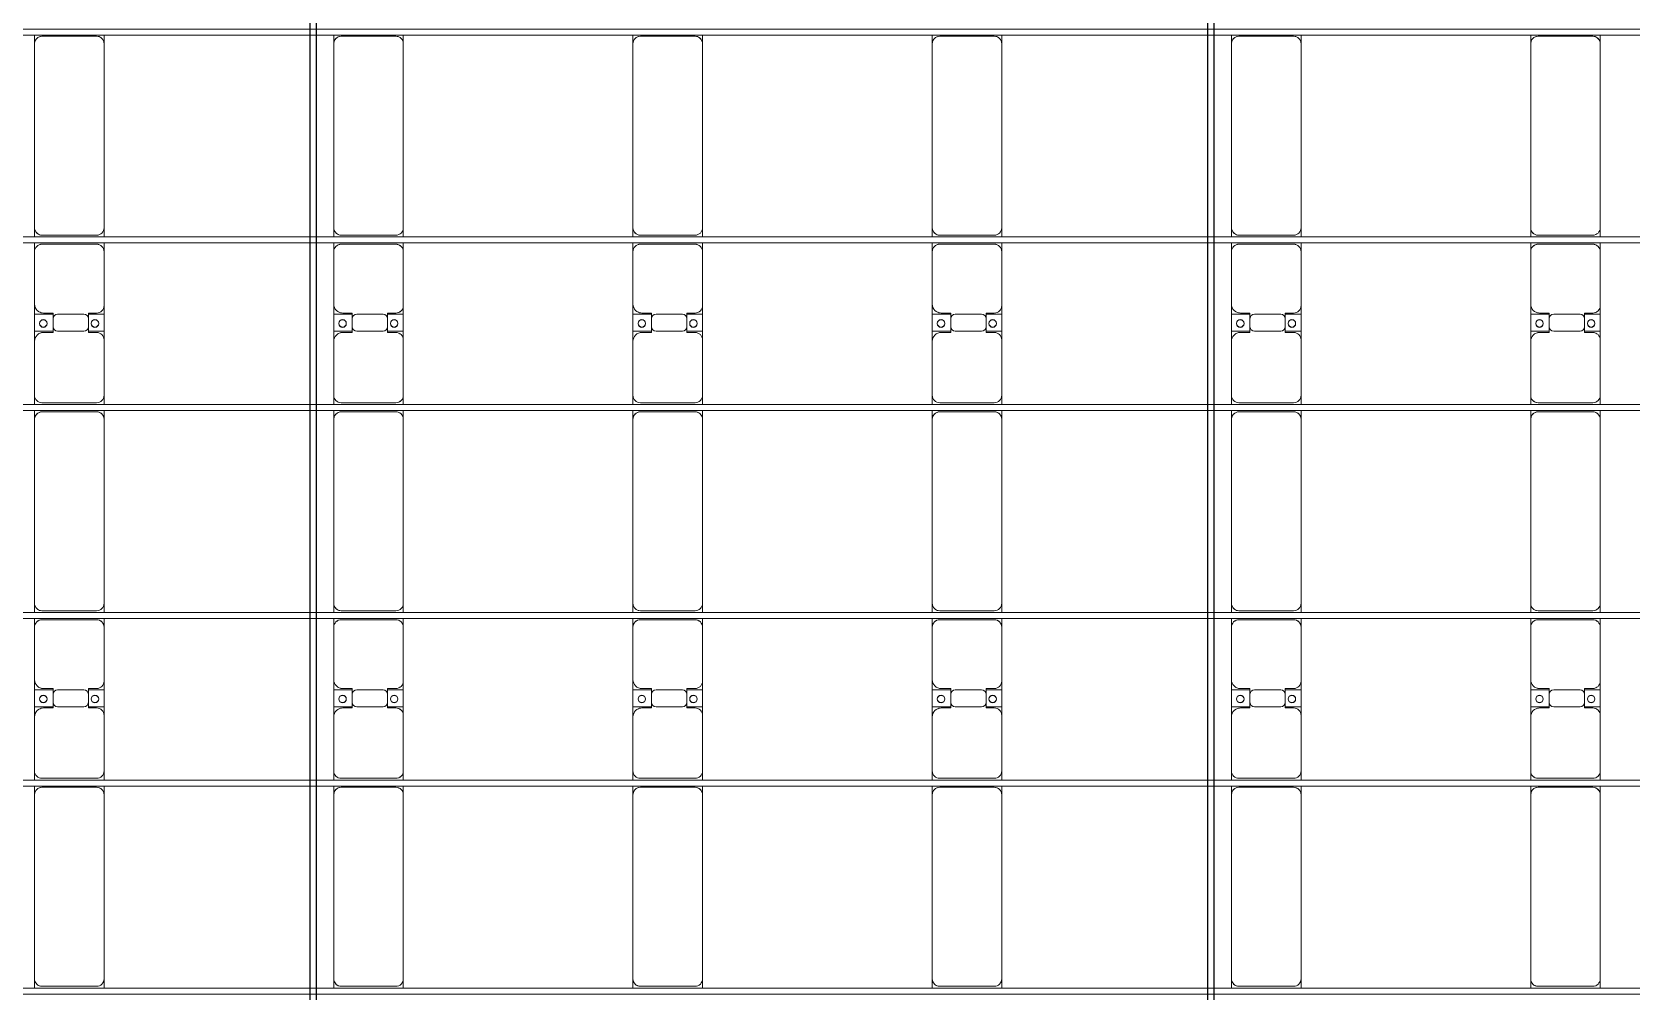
# Model space of a CAD drawing. Header units: millimetres. Extents: x -147246 to 112336, y -213734 to -86506.
# Drawn here: x -64365 to -53677, y -182440 to -176030 of the extents above; entities that cross this region are included whole.
import ezdxf

# ---------------------------------------------------------------- set-up
doc = ezdxf.new("R2010")
doc.units = ezdxf.units.MM
doc.layers.add('A-GENM', color=13, linetype='Continuous', lineweight=9)
doc.layers.add('S-BEAM', color=12, linetype='Continuous', lineweight=9)

# ---------------------------------------------------------------- blocks, each defined once
blk = doc.blocks.new('Dầm C52 - Hộp 40x60-25898-BỐ TRÍ KHUNG KẾT CẤU BÈ PIN 05')
at = {"layer": 'S-BEAM', "color": 3, "lineweight": 25}
for p, q in [((-55982, 20), (55982, 20)), ((55982, -20), (-55982, -20))]:
    blk.add_line(p, q, dxfattribs=at)
blk = doc.blocks.new('Dai phao do pin - DẢI PHAO ĐỠ PIN-V17-BỐ TRÍ KHUNG KẾT CẤU BÈ PIN 05')
at = {"layer": 'A-GENM', "color": 7}
for p, q in [((19398, 242), (19460, 242)), ((20690, 242), (19460, 242)), ((20690, 242), (20748, 242)), ((20788, 242), (20850, 242)), ((21210, 242), (20850, 242)), ((21210, 242), (21392, 242)), ((21278, 242), (21460, 242)), ((21278, 118), (21278, 242)), ((21392, 242), (21392, 118)), ((21810, 242), (21460, 242)), ((21810, 242), (21868, 242)), ((21908, 242), (21970, 242)), ((23200, 242), (21970, 242)), ((23200, 242), (23258, 242)), ((23298, 242), (23360, 242)), ((23720, 242), (23360, 242)), ((23720, 242), (23902, 242)), ((23788, 242), (23970, 242)), ((23788, 118), (23788, 242)), ((23902, 242), (23902, 118)), ((24320, 242), (23970, 242)), ((24320, 242), (24378, 242)), ((24418, 242), (24480, 242)), ((25710, 242), (24480, 242)), ((25710, 242), (25768, 242)), ((19410, 192), (19410, -173)), ((20740, -173), (20740, 192)), ((20800, 192), (20800, -173)), ((21270, 118), (21270, 182)), ((21362, 118), (21270, 118)), ((21400, 118), (21308, 118)), ((21400, 182), (21400, 118)), ((21860, -173), (21860, 192)), ((21920, 192), (21920, -173)), ((23250, -173), (23250, 192)), ((23310, 192), (23310, -173)), ((23780, 118), (23780, 182)), ((23872, 118), (23780, 118)), ((23910, 118), (23818, 118)), ((23910, 182), (23910, 118)), ((24370, -173), (24370, 192)), ((24430, 192), (24430, -173)), ((25760, -173), (25760, 192)), ((21278, 88), (21278, -88)), ((21392, -88), (21392, 88)), ((23788, 88), (23788, -88)), ((23902, -88), (23902, 88)), ((21270, -173), (21270, -118)), ((21270, -118), (21362, -118)), ((21278, -223), (21278, -118)), ((21308, -118), (21400, -118)), ((21392, -118), (21392, -223)), ((21400, -118), (21400, -173)), ((23780, -173), (23780, -118)), ((23780, -118), (23872, -118)), ((23788, -223), (23788, -118)), ((23818, -118), (23910, -118)), ((23902, -118), (23902, -223)), ((23910, -118), (23910, -173)), ((19460, -223), (19398, -223)), ((19460, -223), (20690, -223)), ((20748, -223), (20690, -223)), ((20850, -223), (20788, -223)), ((20850, -223), (21220, -223)), ((21392, -223), (21220, -223)), ((21450, -223), (21278, -223)), ((21450, -223), (21810, -223)), ((21868, -223), (21810, -223)), ((21970, -223), (21908, -223)), ((21970, -223), (23200, -223)), ((23258, -223), (23200, -223)), ((23360, -223), (23298, -223)), ((23360, -223), (23730, -223)), ((23902, -223), (23730, -223)), ((23960, -223), (23788, -223)), ((23960, -223), (24320, -223)), ((24378, -223), (24320, -223)), ((24480, -223), (24418, -223)), ((24480, -223), (25710, -223)), ((25768, -223), (25710, -223))]:
    blk.add_line(p, q, dxfattribs=at)
for centre, radius, start, end in [((19460, 192), 50, 90, 180), ((19460, 192), 50, 105, 180), ((20690, 192), 50, 360, 90), ((20690, 192), 50, 15, 90), ((20850, 192), 50, 90, 180), ((20850, 192), 50, 135, 180), ((21210, 182), 60, 0, 90), ((21460, 182), 60, 90, 180), ((21810, 192), 50, 0, 90), ((21810, 192), 50, 0, 45), ((21970, 192), 50, 90, 180), ((21970, 192), 50, 105, 180), ((23200, 192), 50, 0, 90), ((23200, 192), 50, 15, 90), ((23360, 192), 50, 90, 180), ((23360, 192), 50, 135, 180), ((23720, 182), 60, 360, 90), ((23970, 182), 60, 90, 180), ((24320, 192), 50, 0, 90), ((24320, 192), 50, 0, 45), ((24480, 192), 50, 90, 180), ((24480, 192), 50, 105, 180), ((25710, 192), 50, 360, 90), ((25710, 192), 50, 15, 90), ((21210, 182), 60, 0, 30), ((21308, 88), 30, 90, 180), ((21329, 183), 25, 360, 180), ((21329, 183), 25, 180, 0), ((21331, 183), 25, 360, 180), ((21331, 183), 25, 180, 0), ((21362, 88), 30, 360, 90), ((21460, 182), 60, 150, 180), ((23720, 182), 60, 360, 30), ((23818, 88), 30, 90, 180), ((23839, 183), 25, 360, 180), ((23839, 183), 25, 180, 0), ((23841, 183), 25, 0, 180), ((23841, 183), 25, 180, 0), ((23872, 88), 30, 360, 90), ((23970, 182), 60, 150, 180), ((21308, -88), 30, 180, 270), ((21362, -88), 30, 270, 360), ((23818, -88), 30, 180, 270), ((23872, -88), 30, 270, 0), ((19460, -173), 50, 180, 270), ((19460, -173), 50, 180, 270), ((20690, -173), 50, 270, 0), ((20690, -173), 50, 285, 360), ((20850, -173), 50, 180, 270), ((20850, -173), 50, 180, 225), ((21220, -173), 50, 270, 0), ((21220, -173), 50, 315, 360), ((21329, -162), 25, 0, 180), ((21329, -162), 25, 180, 0), ((21331, -162), 25, 360, 180), ((21331, -162), 25, 180, 360), ((21450, -173), 50, 180, 270), ((21450, -173), 50, 180, 225), ((21810, -173), 50, 270, 0), ((21810, -173), 50, 315, 360), ((21970, -173), 50, 180, 270), ((21970, -173), 50, 180, 270), ((23200, -173), 50, 270, 360), ((23200, -173), 50, 285, 360), ((23360, -173), 50, 180, 270), ((23360, -173), 50, 180, 225), ((23730, -173), 50, 270, 360), ((23730, -173), 50, 315, 0), ((23839, -162), 25, 0, 180), ((23839, -162), 25, 180, 0), ((23841, -162), 25, 0, 180), ((23841, -162), 25, 180, 0), ((23960, -173), 50, 180, 270), ((23960, -173), 50, 180, 225), ((24320, -173), 50, 270, 0), ((24320, -173), 50, 315, 360), ((24480, -173), 50, 180, 270), ((24480, -173), 50, 180, 270), ((25710, -173), 50, 270, 360), ((25710, -173), 50, 285, 360)]:
    blk.add_arc(centre, radius, start, end, dxfattribs=at)
blk = doc.blocks.new('Dai phao do pin - DẢI PHAO ĐỠ PIN-V18-BỐ TRÍ KHUNG KẾT CẤU BÈ PIN 05')
at = {"layer": 'A-GENM', "color": 7}
for p, q in [((19398, 242), (19460, 242)), ((20690, 242), (19460, 242)), ((20690, 242), (20748, 242)), ((20788, 242), (20850, 242)), ((21210, 242), (20850, 242)), ((21210, 242), (21392, 242)), ((21278, 242), (21460, 242)), ((21278, 118), (21278, 242)), ((21392, 242), (21392, 118)), ((21810, 242), (21460, 242)), ((21810, 242), (21868, 242)), ((21908, 242), (21970, 242)), ((23200, 242), (21970, 242)), ((23200, 242), (23258, 242)), ((23298, 242), (23360, 242)), ((23720, 242), (23360, 242)), ((23720, 242), (23902, 242)), ((23788, 242), (23970, 242)), ((23788, 118), (23788, 242)), ((23902, 242), (23902, 118)), ((24320, 242), (23970, 242)), ((24320, 242), (24378, 242)), ((24418, 242), (24480, 242)), ((25710, 242), (24480, 242)), ((25710, 242), (25768, 242)), ((19410, 192), (19410, -173)), ((20740, -173), (20740, 192)), ((20800, 192), (20800, -173)), ((21270, 118), (21270, 182)), ((21362, 118), (21270, 118)), ((21400, 118), (21308, 118)), ((21400, 182), (21400, 118)), ((21860, -173), (21860, 192)), ((21920, 192), (21920, -173)), ((23250, -173), (23250, 192)), ((23310, 192), (23310, -173)), ((23780, 118), (23780, 182)), ((23872, 118), (23780, 118)), ((23910, 118), (23818, 118)), ((23910, 182), (23910, 118)), ((24370, -173), (24370, 192)), ((24430, 192), (24430, -173)), ((25760, -173), (25760, 192)), ((21278, 88), (21278, -88)), ((21392, -88), (21392, 88)), ((23788, 88), (23788, -88)), ((23902, -88), (23902, 88)), ((21270, -173), (21270, -118)), ((21270, -118), (21362, -118)), ((21278, -223), (21278, -118)), ((21308, -118), (21400, -118)), ((21392, -118), (21392, -223)), ((21400, -118), (21400, -173)), ((23780, -173), (23780, -118)), ((23780, -118), (23872, -118)), ((23788, -223), (23788, -118)), ((23818, -118), (23910, -118)), ((23902, -118), (23902, -223)), ((23910, -118), (23910, -173)), ((19460, -223), (19398, -223)), ((19460, -223), (20690, -223)), ((20748, -223), (20690, -223)), ((20850, -223), (20788, -223)), ((20850, -223), (21220, -223)), ((21392, -223), (21220, -223)), ((21450, -223), (21278, -223)), ((21450, -223), (21810, -223)), ((21868, -223), (21810, -223)), ((21970, -223), (21908, -223)), ((21970, -223), (23200, -223)), ((23258, -223), (23200, -223)), ((23360, -223), (23298, -223)), ((23360, -223), (23730, -223)), ((23902, -223), (23730, -223)), ((23960, -223), (23788, -223)), ((23960, -223), (24320, -223)), ((24378, -223), (24320, -223)), ((24480, -223), (24418, -223)), ((24480, -223), (25710, -223)), ((25768, -223), (25710, -223))]:
    blk.add_line(p, q, dxfattribs=at)
for centre, radius, start, end in [((19460, 192), 50, 90, 180), ((19460, 192), 50, 105, 180), ((20690, 192), 50, 360, 90), ((20690, 192), 50, 15, 90), ((20850, 192), 50, 90, 180), ((20850, 192), 50, 135, 180), ((21210, 182), 60, 0, 90), ((21460, 182), 60, 90, 180), ((21810, 192), 50, 0, 90), ((21810, 192), 50, 0, 45), ((21970, 192), 50, 90, 180), ((21970, 192), 50, 105, 180), ((23200, 192), 50, 0, 90), ((23200, 192), 50, 15, 90), ((23360, 192), 50, 90, 180), ((23360, 192), 50, 135, 180), ((23720, 182), 60, 360, 90), ((23970, 182), 60, 90, 180), ((24320, 192), 50, 0, 90), ((24320, 192), 50, 0, 45), ((24480, 192), 50, 90, 180), ((24480, 192), 50, 105, 180), ((25710, 192), 50, 360, 90), ((25710, 192), 50, 15, 90), ((21210, 182), 60, 0, 30), ((21308, 88), 30, 90, 180), ((21329, 183), 25, 360, 180), ((21329, 183), 25, 180, 0), ((21331, 183), 25, 360, 180), ((21331, 183), 25, 180, 0), ((21362, 88), 30, 360, 90), ((21460, 182), 60, 150, 180), ((23720, 182), 60, 360, 30), ((23818, 88), 30, 90, 180), ((23839, 183), 25, 360, 180), ((23839, 183), 25, 180, 0), ((23841, 183), 25, 0, 180), ((23841, 183), 25, 180, 0), ((23872, 88), 30, 360, 90), ((23970, 182), 60, 150, 180), ((21308, -88), 30, 180, 270), ((21362, -88), 30, 270, 360), ((23818, -88), 30, 180, 270), ((23872, -88), 30, 270, 0), ((19460, -173), 50, 180, 270), ((19460, -173), 50, 180, 270), ((20690, -173), 50, 270, 0), ((20690, -173), 50, 285, 360), ((20850, -173), 50, 180, 270), ((20850, -173), 50, 180, 225), ((21220, -173), 50, 270, 0), ((21220, -173), 50, 315, 360), ((21329, -162), 25, 0, 180), ((21329, -162), 25, 180, 0), ((21331, -162), 25, 360, 180), ((21331, -162), 25, 180, 360), ((21450, -173), 50, 180, 270), ((21450, -173), 50, 180, 225), ((21810, -173), 50, 270, 0), ((21810, -173), 50, 315, 360), ((21970, -173), 50, 180, 270), ((21970, -173), 50, 180, 270), ((23200, -173), 50, 270, 360), ((23200, -173), 50, 285, 360), ((23360, -173), 50, 180, 270), ((23360, -173), 50, 180, 225), ((23730, -173), 50, 270, 360), ((23730, -173), 50, 315, 0), ((23839, -162), 25, 0, 180), ((23839, -162), 25, 180, 0), ((23841, -162), 25, 0, 180), ((23841, -162), 25, 180, 0), ((23960, -173), 50, 180, 270), ((23960, -173), 50, 180, 225), ((24320, -173), 50, 270, 0), ((24320, -173), 50, 315, 360), ((24480, -173), 50, 180, 270), ((24480, -173), 50, 180, 270), ((25710, -173), 50, 270, 360), ((25710, -173), 50, 285, 360)]:
    blk.add_arc(centre, radius, start, end, dxfattribs=at)
blk = doc.blocks.new('Dai phao do pin - DẢI PHAO ĐỠ PIN-V19-BỐ TRÍ KHUNG KẾT CẤU BÈ PIN 05')
at = {"layer": 'A-GENM', "color": 7}
for p, q in [((19398, 242), (19460, 242)), ((20690, 242), (19460, 242)), ((20690, 242), (20748, 242)), ((20788, 242), (20850, 242)), ((21210, 242), (20850, 242)), ((21210, 242), (21392, 242)), ((21278, 242), (21460, 242)), ((21278, 118), (21278, 242)), ((21392, 242), (21392, 118)), ((21810, 242), (21460, 242)), ((21810, 242), (21868, 242)), ((21908, 242), (21970, 242)), ((23200, 242), (21970, 242)), ((23200, 242), (23258, 242)), ((23298, 242), (23360, 242)), ((23720, 242), (23360, 242)), ((23720, 242), (23902, 242)), ((23788, 242), (23970, 242)), ((23788, 118), (23788, 242)), ((23902, 242), (23902, 118)), ((24320, 242), (23970, 242)), ((24320, 242), (24378, 242)), ((24418, 242), (24480, 242)), ((25710, 242), (24480, 242)), ((25710, 242), (25768, 242)), ((19410, 192), (19410, -173)), ((20740, -173), (20740, 192)), ((20800, 192), (20800, -173)), ((21270, 118), (21270, 182)), ((21362, 118), (21270, 118)), ((21400, 118), (21308, 118)), ((21400, 182), (21400, 118)), ((21860, -173), (21860, 192)), ((21920, 192), (21920, -173)), ((23250, -173), (23250, 192)), ((23310, 192), (23310, -173)), ((23780, 118), (23780, 182)), ((23872, 118), (23780, 118)), ((23910, 118), (23818, 118)), ((23910, 182), (23910, 118)), ((24370, -173), (24370, 192)), ((24430, 192), (24430, -173)), ((25760, -173), (25760, 192)), ((21278, 88), (21278, -88)), ((21392, -88), (21392, 88)), ((23788, 88), (23788, -88)), ((23902, -88), (23902, 88)), ((21270, -173), (21270, -118)), ((21270, -118), (21362, -118)), ((21278, -223), (21278, -118)), ((21308, -118), (21400, -118)), ((21392, -118), (21392, -223)), ((21400, -118), (21400, -173)), ((23780, -173), (23780, -118)), ((23780, -118), (23872, -118)), ((23788, -223), (23788, -118)), ((23818, -118), (23910, -118)), ((23902, -118), (23902, -223)), ((23910, -118), (23910, -173)), ((19460, -223), (19398, -223)), ((19460, -223), (20690, -223)), ((20748, -223), (20690, -223)), ((20850, -223), (20788, -223)), ((20850, -223), (21220, -223)), ((21392, -223), (21220, -223)), ((21450, -223), (21278, -223)), ((21450, -223), (21810, -223)), ((21868, -223), (21810, -223)), ((21970, -223), (21908, -223)), ((21970, -223), (23200, -223)), ((23258, -223), (23200, -223)), ((23360, -223), (23298, -223)), ((23360, -223), (23730, -223)), ((23902, -223), (23730, -223)), ((23960, -223), (23788, -223)), ((23960, -223), (24320, -223)), ((24378, -223), (24320, -223)), ((24480, -223), (24418, -223)), ((24480, -223), (25710, -223)), ((25768, -223), (25710, -223))]:
    blk.add_line(p, q, dxfattribs=at)
for centre, radius, start, end in [((19460, 192), 50, 90, 180), ((19460, 192), 50, 105, 180), ((20690, 192), 50, 360, 90), ((20690, 192), 50, 15, 90), ((20850, 192), 50, 90, 180), ((20850, 192), 50, 135, 180), ((21210, 182), 60, 0, 90), ((21460, 182), 60, 90, 180), ((21810, 192), 50, 0, 90), ((21810, 192), 50, 0, 45), ((21970, 192), 50, 90, 180), ((21970, 192), 50, 105, 180), ((23200, 192), 50, 0, 90), ((23200, 192), 50, 15, 90), ((23360, 192), 50, 90, 180), ((23360, 192), 50, 135, 180), ((23720, 182), 60, 360, 90), ((23970, 182), 60, 90, 180), ((24320, 192), 50, 0, 90), ((24320, 192), 50, 0, 45), ((24480, 192), 50, 90, 180), ((24480, 192), 50, 105, 180), ((25710, 192), 50, 360, 90), ((25710, 192), 50, 15, 90), ((21210, 182), 60, 0, 30), ((21308, 88), 30, 90, 180), ((21329, 183), 25, 360, 180), ((21329, 183), 25, 180, 0), ((21331, 183), 25, 360, 180), ((21331, 183), 25, 180, 0), ((21362, 88), 30, 360, 90), ((21460, 182), 60, 150, 180), ((23720, 182), 60, 360, 30), ((23818, 88), 30, 90, 180), ((23839, 183), 25, 360, 180), ((23839, 183), 25, 180, 0), ((23841, 183), 25, 0, 180), ((23841, 183), 25, 180, 0), ((23872, 88), 30, 360, 90), ((23970, 182), 60, 150, 180), ((21308, -88), 30, 180, 270), ((21362, -88), 30, 270, 360), ((23818, -88), 30, 180, 270), ((23872, -88), 30, 270, 0), ((19460, -173), 50, 180, 270), ((19460, -173), 50, 180, 270), ((20690, -173), 50, 270, 0), ((20690, -173), 50, 285, 360), ((20850, -173), 50, 180, 270), ((20850, -173), 50, 180, 225), ((21220, -173), 50, 270, 0), ((21220, -173), 50, 315, 360), ((21329, -162), 25, 0, 180), ((21329, -162), 25, 180, 0), ((21331, -162), 25, 360, 180), ((21331, -162), 25, 180, 360), ((21450, -173), 50, 180, 270), ((21450, -173), 50, 180, 225), ((21810, -173), 50, 270, 0), ((21810, -173), 50, 315, 360), ((21970, -173), 50, 180, 270), ((21970, -173), 50, 180, 270), ((23200, -173), 50, 270, 360), ((23200, -173), 50, 285, 360), ((23360, -173), 50, 180, 270), ((23360, -173), 50, 180, 225), ((23730, -173), 50, 270, 360), ((23730, -173), 50, 315, 0), ((23839, -162), 25, 0, 180), ((23839, -162), 25, 180, 0), ((23841, -162), 25, 0, 180), ((23841, -162), 25, 180, 0), ((23960, -173), 50, 180, 270), ((23960, -173), 50, 180, 225), ((24320, -173), 50, 270, 0), ((24320, -173), 50, 315, 360), ((24480, -173), 50, 180, 270), ((24480, -173), 50, 180, 270), ((25710, -173), 50, 270, 360), ((25710, -173), 50, 285, 360)]:
    blk.add_arc(centre, radius, start, end, dxfattribs=at)
blk = doc.blocks.new('Dai phao do pin - DẢI PHAO ĐỠ PIN-V20-BỐ TRÍ KHUNG KẾT CẤU BÈ PIN 05')
at = {"layer": 'A-GENM', "color": 7}
for p, q in [((19398, 242), (19460, 242)), ((20690, 242), (19460, 242)), ((20690, 242), (20748, 242)), ((20788, 242), (20850, 242)), ((21210, 242), (20850, 242)), ((21210, 242), (21392, 242)), ((21278, 242), (21460, 242)), ((21278, 118), (21278, 242)), ((21392, 242), (21392, 118)), ((21810, 242), (21460, 242)), ((21810, 242), (21868, 242)), ((21908, 242), (21970, 242)), ((23200, 242), (21970, 242)), ((23200, 242), (23258, 242)), ((23298, 242), (23360, 242)), ((23720, 242), (23360, 242)), ((23720, 242), (23902, 242)), ((23788, 242), (23970, 242)), ((23788, 118), (23788, 242)), ((23902, 242), (23902, 118)), ((24320, 242), (23970, 242)), ((24320, 242), (24378, 242)), ((24418, 242), (24480, 242)), ((25710, 242), (24480, 242)), ((25710, 242), (25768, 242)), ((19410, 192), (19410, -173)), ((20740, -173), (20740, 192)), ((20800, 192), (20800, -173)), ((21270, 118), (21270, 182)), ((21362, 118), (21270, 118)), ((21400, 118), (21308, 118)), ((21400, 182), (21400, 118)), ((21860, -173), (21860, 192)), ((21920, 192), (21920, -173)), ((23250, -173), (23250, 192)), ((23310, 192), (23310, -173)), ((23780, 118), (23780, 182)), ((23872, 118), (23780, 118)), ((23910, 118), (23818, 118)), ((23910, 182), (23910, 118)), ((24370, -173), (24370, 192)), ((24430, 192), (24430, -173)), ((25760, -173), (25760, 192)), ((21278, 88), (21278, -88)), ((21392, -88), (21392, 88)), ((23788, 88), (23788, -88)), ((23902, -88), (23902, 88)), ((21270, -173), (21270, -118)), ((21270, -118), (21362, -118)), ((21278, -223), (21278, -118)), ((21308, -118), (21400, -118)), ((21392, -118), (21392, -223)), ((21400, -118), (21400, -173)), ((23780, -173), (23780, -118)), ((23780, -118), (23872, -118)), ((23788, -223), (23788, -118)), ((23818, -118), (23910, -118)), ((23902, -118), (23902, -223)), ((23910, -118), (23910, -173)), ((19460, -223), (19398, -223)), ((19460, -223), (20690, -223)), ((20748, -223), (20690, -223)), ((20850, -223), (20788, -223)), ((20850, -223), (21220, -223)), ((21392, -223), (21220, -223)), ((21450, -223), (21278, -223)), ((21450, -223), (21810, -223)), ((21868, -223), (21810, -223)), ((21970, -223), (21908, -223)), ((21970, -223), (23200, -223)), ((23258, -223), (23200, -223)), ((23360, -223), (23298, -223)), ((23360, -223), (23730, -223)), ((23902, -223), (23730, -223)), ((23960, -223), (23788, -223)), ((23960, -223), (24320, -223)), ((24378, -223), (24320, -223)), ((24480, -223), (24418, -223)), ((24480, -223), (25710, -223)), ((25768, -223), (25710, -223))]:
    blk.add_line(p, q, dxfattribs=at)
for centre, radius, start, end in [((19460, 192), 50, 90, 180), ((19460, 192), 50, 105, 180), ((20690, 192), 50, 360, 90), ((20690, 192), 50, 15, 90), ((20850, 192), 50, 90, 180), ((20850, 192), 50, 135, 180), ((21210, 182), 60, 0, 90), ((21460, 182), 60, 90, 180), ((21810, 192), 50, 0, 90), ((21810, 192), 50, 0, 45), ((21970, 192), 50, 90, 180), ((21970, 192), 50, 105, 180), ((23200, 192), 50, 0, 90), ((23200, 192), 50, 15, 90), ((23360, 192), 50, 90, 180), ((23360, 192), 50, 135, 180), ((23720, 182), 60, 360, 90), ((23970, 182), 60, 90, 180), ((24320, 192), 50, 0, 90), ((24320, 192), 50, 0, 45), ((24480, 192), 50, 90, 180), ((24480, 192), 50, 105, 180), ((25710, 192), 50, 360, 90), ((25710, 192), 50, 15, 90), ((21210, 182), 60, 0, 30), ((21308, 88), 30, 90, 180), ((21329, 183), 25, 360, 180), ((21329, 183), 25, 180, 0), ((21331, 183), 25, 360, 180), ((21331, 183), 25, 180, 0), ((21362, 88), 30, 360, 90), ((21460, 182), 60, 150, 180), ((23720, 182), 60, 360, 30), ((23818, 88), 30, 90, 180), ((23839, 183), 25, 360, 180), ((23839, 183), 25, 180, 0), ((23841, 183), 25, 0, 180), ((23841, 183), 25, 180, 0), ((23872, 88), 30, 360, 90), ((23970, 182), 60, 150, 180), ((21308, -88), 30, 180, 270), ((21362, -88), 30, 270, 360), ((23818, -88), 30, 180, 270), ((23872, -88), 30, 270, 0), ((19460, -173), 50, 180, 270), ((19460, -173), 50, 180, 270), ((20690, -173), 50, 270, 0), ((20690, -173), 50, 285, 360), ((20850, -173), 50, 180, 270), ((20850, -173), 50, 180, 225), ((21220, -173), 50, 270, 0), ((21220, -173), 50, 315, 360), ((21329, -162), 25, 0, 180), ((21329, -162), 25, 180, 0), ((21331, -162), 25, 360, 180), ((21331, -162), 25, 180, 360), ((21450, -173), 50, 180, 270), ((21450, -173), 50, 180, 225), ((21810, -173), 50, 270, 0), ((21810, -173), 50, 315, 360), ((21970, -173), 50, 180, 270), ((21970, -173), 50, 180, 270), ((23200, -173), 50, 270, 360), ((23200, -173), 50, 285, 360), ((23360, -173), 50, 180, 270), ((23360, -173), 50, 180, 225), ((23730, -173), 50, 270, 360), ((23730, -173), 50, 315, 0), ((23839, -162), 25, 0, 180), ((23839, -162), 25, 180, 0), ((23841, -162), 25, 0, 180), ((23841, -162), 25, 180, 0), ((23960, -173), 50, 180, 270), ((23960, -173), 50, 180, 225), ((24320, -173), 50, 270, 0), ((24320, -173), 50, 315, 360), ((24480, -173), 50, 180, 270), ((24480, -173), 50, 180, 270), ((25710, -173), 50, 270, 360), ((25710, -173), 50, 285, 360)]:
    blk.add_arc(centre, radius, start, end, dxfattribs=at)
blk = doc.blocks.new('Dai phao do pin - DẢI PHAO ĐỠ PIN-V21-BỐ TRÍ KHUNG KẾT CẤU BÈ PIN 05')
at = {"layer": 'A-GENM', "color": 7}
for p, q in [((19398, 242), (19460, 242)), ((20690, 242), (19460, 242)), ((20690, 242), (20748, 242)), ((20788, 242), (20850, 242)), ((21210, 242), (20850, 242)), ((21210, 242), (21392, 242)), ((21278, 242), (21460, 242)), ((21278, 118), (21278, 242)), ((21392, 242), (21392, 118)), ((21810, 242), (21460, 242)), ((21810, 242), (21868, 242)), ((21908, 242), (21970, 242)), ((23200, 242), (21970, 242)), ((23200, 242), (23258, 242)), ((23298, 242), (23360, 242)), ((23720, 242), (23360, 242)), ((23720, 242), (23902, 242)), ((23788, 242), (23970, 242)), ((23788, 118), (23788, 242)), ((23902, 242), (23902, 118)), ((24320, 242), (23970, 242)), ((24320, 242), (24378, 242)), ((24418, 242), (24480, 242)), ((25710, 242), (24480, 242)), ((25710, 242), (25768, 242)), ((19410, 192), (19410, -173)), ((20740, -173), (20740, 192)), ((20800, 192), (20800, -173)), ((21270, 118), (21270, 182)), ((21362, 118), (21270, 118)), ((21400, 118), (21308, 118)), ((21400, 182), (21400, 118)), ((21860, -173), (21860, 192)), ((21920, 192), (21920, -173)), ((23250, -173), (23250, 192)), ((23310, 192), (23310, -173)), ((23780, 118), (23780, 182)), ((23872, 118), (23780, 118)), ((23910, 118), (23818, 118)), ((23910, 182), (23910, 118)), ((24370, -173), (24370, 192)), ((24430, 192), (24430, -173)), ((25760, -173), (25760, 192)), ((21278, 88), (21278, -88)), ((21392, -88), (21392, 88)), ((23788, 88), (23788, -88)), ((23902, -88), (23902, 88)), ((21270, -173), (21270, -118)), ((21270, -118), (21362, -118)), ((21278, -223), (21278, -118)), ((21308, -118), (21400, -118)), ((21392, -118), (21392, -223)), ((21400, -118), (21400, -173)), ((23780, -173), (23780, -118)), ((23780, -118), (23872, -118)), ((23788, -223), (23788, -118)), ((23818, -118), (23910, -118)), ((23902, -118), (23902, -223)), ((23910, -118), (23910, -173)), ((19460, -223), (19398, -223)), ((19460, -223), (20690, -223)), ((20748, -223), (20690, -223)), ((20850, -223), (20788, -223)), ((20850, -223), (21220, -223)), ((21392, -223), (21220, -223)), ((21450, -223), (21278, -223)), ((21450, -223), (21810, -223)), ((21868, -223), (21810, -223)), ((21970, -223), (21908, -223)), ((21970, -223), (23200, -223)), ((23258, -223), (23200, -223)), ((23360, -223), (23298, -223)), ((23360, -223), (23730, -223)), ((23902, -223), (23730, -223)), ((23960, -223), (23788, -223)), ((23960, -223), (24320, -223)), ((24378, -223), (24320, -223)), ((24480, -223), (24418, -223)), ((24480, -223), (25710, -223)), ((25768, -223), (25710, -223))]:
    blk.add_line(p, q, dxfattribs=at)
for centre, radius, start, end in [((19460, 192), 50, 90, 180), ((19460, 192), 50, 105, 180), ((20690, 192), 50, 360, 90), ((20690, 192), 50, 15, 90), ((20850, 192), 50, 90, 180), ((20850, 192), 50, 135, 180), ((21210, 182), 60, 0, 90), ((21460, 182), 60, 90, 180), ((21810, 192), 50, 0, 90), ((21810, 192), 50, 0, 45), ((21970, 192), 50, 90, 180), ((21970, 192), 50, 105, 180), ((23200, 192), 50, 0, 90), ((23200, 192), 50, 15, 90), ((23360, 192), 50, 90, 180), ((23360, 192), 50, 135, 180), ((23720, 182), 60, 360, 90), ((23970, 182), 60, 90, 180), ((24320, 192), 50, 0, 90), ((24320, 192), 50, 0, 45), ((24480, 192), 50, 90, 180), ((24480, 192), 50, 105, 180), ((25710, 192), 50, 360, 90), ((25710, 192), 50, 15, 90), ((21210, 182), 60, 4.8707, 30), ((21308, 88), 30, 90, 180), ((21329, 183), 25, 360, 180), ((21329, 183), 25, 180, 0), ((21331, 183), 25, 360, 180), ((21331, 183), 25, 180, 0), ((21362, 88), 30, 360, 90), ((21460, 182), 60, 150, 175.1288), ((23720, 182), 60, 4.8804, 30), ((23818, 88), 30, 90, 180), ((23839, 183), 25, 360, 180), ((23839, 183), 25, 180, 0), ((23841, 183), 25, 0, 180), ((23841, 183), 25, 180, 0), ((23872, 88), 30, 360, 90), ((23970, 182), 60, 150, 175.1191), ((21308, -88), 30, 180, 270), ((21362, -88), 30, 270, 360), ((23818, -88), 30, 180, 270), ((23872, -88), 30, 270, 0), ((19460, -173), 50, 180, 270), ((19460, -173), 50, 180, 270), ((20690, -173), 50, 270, 0), ((20690, -173), 50, 285, 360), ((20850, -173), 50, 180, 270), ((20850, -173), 50, 180, 225), ((21220, -173), 50, 270, 0), ((21220, -173), 50, 315, 360), ((21329, -162), 25, 0, 180), ((21329, -162), 25, 180, 0), ((21331, -162), 25, 360, 180), ((21331, -162), 25, 180, 360), ((21450, -173), 50, 180, 270), ((21450, -173), 50, 180, 225), ((21810, -173), 50, 270, 0), ((21810, -173), 50, 315, 360), ((21970, -173), 50, 180, 270), ((21970, -173), 50, 180, 270), ((23200, -173), 50, 270, 360), ((23200, -173), 50, 285, 360), ((23360, -173), 50, 180, 270), ((23360, -173), 50, 180, 225), ((23730, -173), 50, 270, 360), ((23730, -173), 50, 315, 0), ((23839, -162), 25, 0, 180), ((23839, -162), 25, 180, 0), ((23841, -162), 25, 0, 180), ((23841, -162), 25, 180, 0), ((23960, -173), 50, 180, 270), ((23960, -173), 50, 180, 225), ((24320, -173), 50, 270, 0), ((24320, -173), 50, 315, 360), ((24480, -173), 50, 180, 270), ((24480, -173), 50, 180, 270), ((25710, -173), 50, 270, 360), ((25710, -173), 50, 285, 360)]:
    blk.add_arc(centre, radius, start, end, dxfattribs=at)
blk = doc.blocks.new('Dai phao do pin - DẢI PHAO ĐỠ PIN-V22-BỐ TRÍ KHUNG KẾT CẤU BÈ PIN 05')
at = {"layer": 'A-GENM', "color": 7}
for p, q in [((19398, 242), (19460, 242)), ((20690, 242), (19460, 242)), ((20690, 242), (20748, 242)), ((20788, 242), (20850, 242)), ((21210, 242), (20850, 242)), ((21210, 242), (21392, 242)), ((21278, 242), (21460, 242)), ((21278, 118), (21278, 242)), ((21392, 242), (21392, 118)), ((21810, 242), (21460, 242)), ((21810, 242), (21868, 242)), ((21908, 242), (21970, 242)), ((23200, 242), (21970, 242)), ((23200, 242), (23258, 242)), ((23298, 242), (23360, 242)), ((23720, 242), (23360, 242)), ((23720, 242), (23902, 242)), ((23788, 242), (23970, 242)), ((23788, 118), (23788, 242)), ((23902, 242), (23902, 118)), ((24320, 242), (23970, 242)), ((24320, 242), (24378, 242)), ((24418, 242), (24480, 242)), ((25710, 242), (24480, 242)), ((25710, 242), (25768, 242)), ((19410, 192), (19410, -173)), ((20740, -173), (20740, 192)), ((20800, 192), (20800, -173)), ((21270, 118), (21270, 182)), ((21362, 118), (21270, 118)), ((21400, 118), (21308, 118)), ((21400, 182), (21400, 118)), ((21860, -173), (21860, 192)), ((21920, 192), (21920, -173)), ((23250, -173), (23250, 192)), ((23310, 192), (23310, -173)), ((23780, 118), (23780, 182)), ((23872, 118), (23780, 118)), ((23910, 118), (23818, 118)), ((23910, 182), (23910, 118)), ((24370, -173), (24370, 192)), ((24430, 192), (24430, -173)), ((25760, -173), (25760, 192)), ((21278, 88), (21278, -88)), ((21392, -88), (21392, 88)), ((23788, 88), (23788, -88)), ((23902, -88), (23902, 88)), ((21270, -173), (21270, -118)), ((21270, -118), (21362, -118)), ((21278, -223), (21278, -118)), ((21308, -118), (21400, -118)), ((21392, -118), (21392, -223)), ((21400, -118), (21400, -173)), ((23780, -173), (23780, -118)), ((23780, -118), (23872, -118)), ((23788, -223), (23788, -118)), ((23818, -118), (23910, -118)), ((23902, -118), (23902, -223)), ((23910, -118), (23910, -173)), ((19460, -223), (19398, -223)), ((19460, -223), (20690, -223)), ((20748, -223), (20690, -223)), ((20850, -223), (20788, -223)), ((20850, -223), (21220, -223)), ((21392, -223), (21220, -223)), ((21450, -223), (21278, -223)), ((21450, -223), (21810, -223)), ((21868, -223), (21810, -223)), ((21970, -223), (21908, -223)), ((21970, -223), (23200, -223)), ((23258, -223), (23200, -223)), ((23360, -223), (23298, -223)), ((23360, -223), (23730, -223)), ((23902, -223), (23730, -223)), ((23960, -223), (23788, -223)), ((23960, -223), (24320, -223)), ((24378, -223), (24320, -223)), ((24480, -223), (24418, -223)), ((24480, -223), (25710, -223)), ((25768, -223), (25710, -223))]:
    blk.add_line(p, q, dxfattribs=at)
for centre, radius, start, end in [((19460, 192), 50, 90, 180), ((19460, 192), 50, 105, 180), ((20690, 192), 50, 360, 90), ((20690, 192), 50, 15, 90), ((20850, 192), 50, 90, 180), ((20850, 192), 50, 135, 180), ((21210, 182), 60, 0, 90), ((21460, 182), 60, 90, 180), ((21810, 192), 50, 0, 90), ((21810, 192), 50, 0, 45), ((21970, 192), 50, 90, 180), ((21970, 192), 50, 105, 180), ((23200, 192), 50, 0, 90), ((23200, 192), 50, 15, 90), ((23360, 192), 50, 90, 180), ((23360, 192), 50, 135, 180), ((23720, 182), 60, 360, 90), ((23970, 182), 60, 90, 180), ((24320, 192), 50, 0, 90), ((24320, 192), 50, 0, 45), ((24480, 192), 50, 90, 180), ((24480, 192), 50, 105, 180), ((25710, 192), 50, 360, 90), ((25710, 192), 50, 15, 90), ((21210, 182), 60, 0, 30), ((21308, 88), 30, 90, 180), ((21329, 183), 25, 360, 180), ((21329, 183), 25, 180, 0), ((21331, 183), 25, 360, 180), ((21331, 183), 25, 180, 0), ((21362, 88), 30, 360, 90), ((21460, 182), 60, 150, 180), ((23720, 182), 60, 360, 30), ((23818, 88), 30, 90, 180), ((23839, 183), 25, 360, 180), ((23839, 183), 25, 180, 0), ((23841, 183), 25, 0, 180), ((23841, 183), 25, 180, 0), ((23872, 88), 30, 360, 90), ((23970, 182), 60, 150, 180), ((21308, -88), 30, 180, 270), ((21362, -88), 30, 270, 360), ((23818, -88), 30, 180, 270), ((23872, -88), 30, 270, 0), ((19460, -173), 50, 180, 270), ((19460, -173), 50, 180, 270), ((20690, -173), 50, 270, 0), ((20690, -173), 50, 285, 360), ((20850, -173), 50, 180, 270), ((20850, -173), 50, 180, 225), ((21220, -173), 50, 270, 0), ((21220, -173), 50, 315, 360), ((21329, -162), 25, 0, 180), ((21329, -162), 25, 180, 0), ((21331, -162), 25, 360, 180), ((21331, -162), 25, 180, 360), ((21450, -173), 50, 180, 270), ((21450, -173), 50, 180, 225), ((21810, -173), 50, 270, 0), ((21810, -173), 50, 315, 360), ((21970, -173), 50, 180, 270), ((21970, -173), 50, 180, 270), ((23200, -173), 50, 270, 360), ((23200, -173), 50, 285, 360), ((23360, -173), 50, 180, 270), ((23360, -173), 50, 180, 225), ((23730, -173), 50, 270, 360), ((23730, -173), 50, 315, 0), ((23839, -162), 25, 0, 180), ((23839, -162), 25, 180, 0), ((23841, -162), 25, 0, 180), ((23841, -162), 25, 180, 0), ((23960, -173), 50, 180, 270), ((23960, -173), 50, 180, 225), ((24320, -173), 50, 270, 0), ((24320, -173), 50, 315, 360), ((24480, -173), 50, 180, 270), ((24480, -173), 50, 180, 270), ((25710, -173), 50, 270, 360), ((25710, -173), 50, 285, 360)]:
    blk.add_arc(centre, radius, start, end, dxfattribs=at)
blk = doc.blocks.new('Dầm C52 - Dầm C52-18923-BỐ TRÍ KHUNG KẾT CẤU BÈ PIN 05')
at = {"layer": 'S-BEAM', "color": 1}
for p, q in [((-52556, 20), (52556, 20)), ((52556, -20), (-52556, -20))]:
    blk.add_line(p, q, dxfattribs=at)
blk = doc.blocks.new('HOBANMONG_BEPIN 5_rvt-1-BỐ TRÍ KHUNG KẾT CẤU BÈ PIN 05')
at = {"layer": 'A-GENM', "color": 3, "lineweight": 25, "rotation": 89.99977101252024}
for name, p in [('Dai phao do pin - DẢI PHAO ĐỠ PIN-V17-BỐ TRÍ KHUNG KẾT CẤU BÈ PIN 05', (-64106, -201818)), ('Dai phao do pin - DẢI PHAO ĐỠ PIN-V18-BỐ TRÍ KHUNG KẾT CẤU BÈ PIN 05', (-62106, -201818)), ('Dai phao do pin - DẢI PHAO ĐỠ PIN-V19-BỐ TRÍ KHUNG KẾT CẤU BÈ PIN 05', (-60106, -201818)), ('Dai phao do pin - DẢI PHAO ĐỠ PIN-V20-BỐ TRÍ KHUNG KẾT CẤU BÈ PIN 05', (-58106, -201818)), ('Dai phao do pin - DẢI PHAO ĐỠ PIN-V21-BỐ TRÍ KHUNG KẾT CẤU BÈ PIN 05', (-56106, -201818)), ('Dai phao do pin - DẢI PHAO ĐỠ PIN-V22-BỐ TRÍ KHUNG KẾT CẤU BÈ PIN 05', (-54106, -201818))]:
    blk.add_blockref(name, p, dxfattribs=at)
at = {"layer": 'S-BEAM', "color": 3, "lineweight": 25}
for name, p, rotation in [('Dầm C52 - Hộp 40x60-25898-BỐ TRÍ KHUNG KẾT CẤU BÈ PIN 05', (-62486, -148537), 269.9997710125197), ('Dầm C52 - Hộp 40x60-25898-BỐ TRÍ KHUNG KẾT CẤU BÈ PIN 05', (-56486, -148537), 269.9997710125197), ('Dầm C52 - Dầm C52-18923-BỐ TRÍ KHUNG KẾT CẤU BÈ PIN 05', (-44162, -176030), 179.9997710135151), ('Dầm C52 - Dầm C52-18923-BỐ TRÍ KHUNG KẾT CẤU BÈ PIN 05', (-44162, -177420), 179.9997710135151), ('Dầm C52 - Dầm C52-18923-BỐ TRÍ KHUNG KẾT CẤU BÈ PIN 05', (-44162, -178540), 179.9997710135151), ('Dầm C52 - Dầm C52-18923-BỐ TRÍ KHUNG KẾT CẤU BÈ PIN 05', (-44162, -179930), 179.9997710135151), ('Dầm C52 - Dầm C52-18923-BỐ TRÍ KHUNG KẾT CẤU BÈ PIN 05', (-44162, -181050), 179.9997710135151), ('Dầm C52 - Dầm C52-18923-BỐ TRÍ KHUNG KẾT CẤU BÈ PIN 05', (-44162, -182440), 179.9997710135151)]:
    blk.add_blockref(name, p, dxfattribs=dict(at, rotation=rotation))

msp = doc.modelspace()

# ---------------------------------------------------------------- block references
at = {"lineweight": 5}
msp.add_blockref('HOBANMONG_BEPIN 5_rvt-1-BỐ TRÍ KHUNG KẾT CẤU BÈ PIN 05', (0, 0), dxfattribs=at)

doc.saveas('drawing.dxf')
